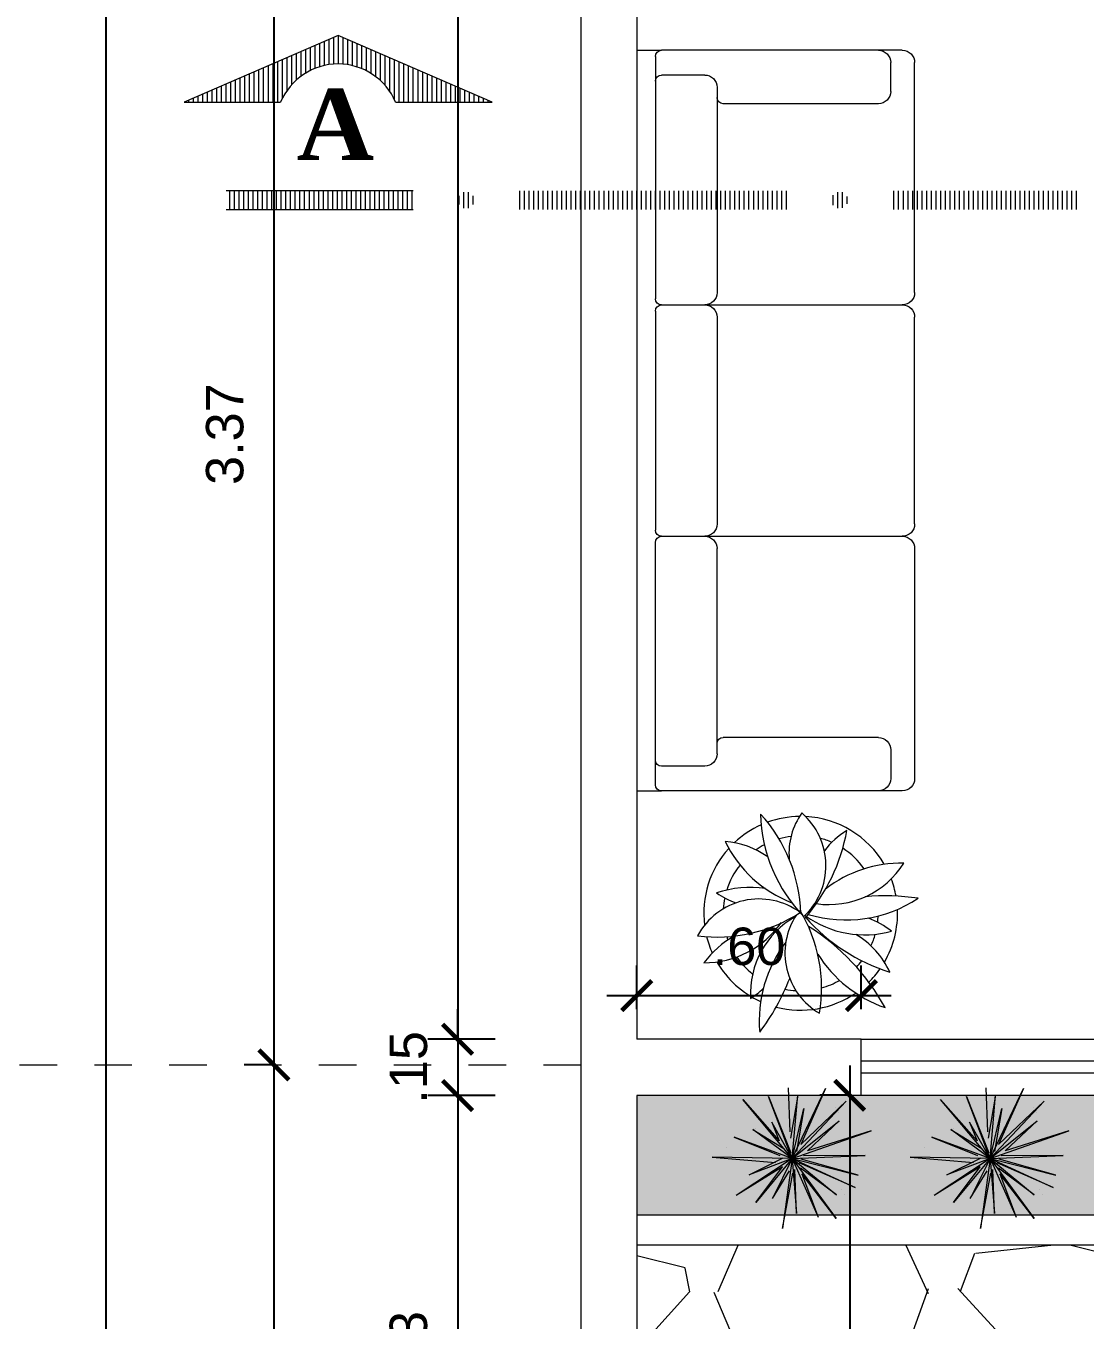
# Model space of a CAD drawing. Header units: millimetres. Extents: x -59 to 123, y 54 to 155.
# Drawn here: x -56.238 to -53.407, y 135.931 to 139.392 of the extents above; entities that cross this region are included whole.
import ezdxf
from ezdxf.enums import TextEntityAlignment as Align

# ---------------------------------------------------------------- set-up
doc = ezdxf.new("R2010")
doc.units = ezdxf.units.MM
for name, pattern in [('ACAD_ISO02W100', [15, 12, -3]), ('CONTINUA', [0]), ('DASHDOT', [25.399999999999995, 12.7, -6.349999999999998, 0, -6.349999999999998]), ('HIDDEN2', [0.1875, 0.125, -0.0625])]:
    doc.linetypes.add(name, pattern=pattern)
doc.layers.get('0').update_dxf_attribs({"lineweight": 9})
doc.layers.get('Defpoints').update_dxf_attribs({"lineweight": 0})
doc.layers.add('A-COT', color=8, linetype='Continuous')
doc.layers.add('A-PROY', color=8, linetype='HIDDEN2')
for name, color, linetype, lineweight in [('arboles', 94, 'Continuous', 9), ('DET-CORTE', 86, 'Continuous', 50), ('EJES', 6, 'ACAD_ISO02W100', 5), ('mobiliario', 7, 'Continuous', 0), ('muro', 5, 'Continuous', 70), ('murobajo', 7, 'Continuous', 30), ('MUROS', 7, 'Continuous', 80), ('vegetacion', 95, 'Continuous', 0), ('VENTANA BAJA', 150, 'Continuous', 20)]:
    doc.layers.add(name, color=color, linetype=linetype, lineweight=lineweight)
doc.styles.add('ARIALREG', font='timesbd.ttf')
doc.styles.add('style1', font='arial.ttf', dxfattribs={"height": 0.1})
doc.dimstyles.new('luis1', dxfattribs={"dimtxt": 0.1, "dimasz": 0.08, "dimexe": 0.08, "dimexo": 0.08, "dimgap": 0.08, "dimtad": 2, "dimzin": 4, "dimdsep": 46, "dimtxsty": 'style1', "dimblk": 'ARCHTICK', "dimcen": 2, "dimdle": 0.08, "dimclrd": 256, "dimclre": 256, "dimclrt": 256, "dimadec": 0, "dimazin": 1, "dimtfac": 1, "dimtix": 1, "dimtmove": 0, "dimatfit": 3, "dimfxl": 1, "dimtolj": 1, "dimarcsym": 0})

# ---------------------------------------------------------------- blocks, each defined once
blk = doc.blocks.new('DWW')
at = {"layer": 'arboles', "color": 251}
for p, q in [((303.8118532071691, 165.1333224330891), (303.8053402522787, 165.3022071113269)), ((303.8201625724012, 165.0302153028914), (303.9485476866397, 165.299712224148)), ((303.9485476866397, 165.299712224148), (303.8528015972019, 165.083515810019)), ((303.8201625724012, 165.0302153028914), (303.6292688275271, 165.257041675185)), ((303.6292688275271, 165.257041675185), (303.7698564508918, 165.0976643374557)), ((303.8201625724012, 165.0302153028914), (303.7285334862375, 165.2695434013123)), ((303.7285334862375, 165.2695434013123), (303.8149972018195, 165.0517001858734)), ((303.8411232717296, 165.2738853712393), (303.8128262168556, 165.1079950786191)), ((303.8201625724012, 165.0302153028914), (303.8411232717296, 165.2738853712393)), ((303.8201625724012, 165.0302153028914), (304.0284984473312, 165.2507536869475)), ((303.8528015972019, 165.083515810019), (304.0284984473312, 165.2507536869475)), ((303.8201625724012, 165.0302153028914), (303.8647791396751, 165.2227558490747)), ((303.8647791396751, 165.2227558490747), (303.8364820848014, 165.0568655564551)), ((303.9865748239132, 165.2265355052412), (303.9865748239132, 165.2265355052412)), ((303.997313198333, 165.2069968427496), (303.997313198333, 165.2069968427496)), ((303.8201625724012, 165.0302153028914), (303.7410352123643, 165.1702787426021)), ((303.7410352123643, 165.1702787426021), (303.7698564508918, 165.0976643374557)), ((303.8201625724012, 165.0302153028914), (304.0010247931127, 165.1759682968377)), ((303.8732571654383, 165.1506348592864), (303.8732571654383, 165.1506348592864)), ((304.0010247931127, 165.1759682968377), (303.8785462031683, 165.0593746689201)), ((303.8201625724012, 165.0302153028914), (303.595806402072, 165.1126362655474)), ((303.595806402072, 165.1126362655474), (303.7720274358554, 165.0413694447098)), ((303.8201625724012, 165.0302153028914), (303.6684208072181, 165.1414575040748)), ((303.6684208072181, 165.1414575040748), (303.7883469482556, 165.0680196982736)), ((303.6793703917632, 165.1474106931799), (303.6793703917632, 165.1474106931799)), ((303.6901087661824, 165.1278720306884), (303.6901087661824, 165.1278720306884)), ((303.8201625724012, 165.0302153028914), (304.1239453197684, 165.1373405008003)), ((304.1239453197684, 165.1373405008003), (303.8785462031683, 165.0593746689201)), ((303.5660527332882, 165.0715100472251), (303.5660527332882, 165.0715100472251)), ((303.8201625724012, 165.0302153028914), (303.5120378551071, 165.0356798904741)), ((303.5120378551071, 165.0356798904741), (303.755707923455, 165.014719191146)), ((303.8201625724012, 165.0302153028914), (303.6044903419257, 164.8874566945633)), ((303.6534488791267, 164.9674074552549), (303.7853525626372, 165.0332096885097)), ((303.8201625724012, 165.0302153028914), (303.6534488791267, 164.9674074552549)), ((303.8201625724012, 165.0302153028914), (303.6792757320356, 164.8599830403445)), ((303.8201625724012, 165.0302153028914), (303.7437303809818, 164.8754791520899)), ((303.8201625724012, 165.0302153028914), (303.7828823606727, 164.7598949809795)), ((303.8201625724012, 165.0302153028914), (304.1016370361317, 165.0410702277089)), ((303.8201625724012, 165.0302153028914), (304.0741633819127, 164.9662848375991)), ((303.8201625724012, 165.0302153028914), (303.9895714342932, 164.7982235600157)), ((303.8201625724012, 165.0302153028914), (304.0630092400942, 164.918149701053)), ((303.8201625724012, 165.0302153028914), (303.9903948349481, 164.8893284625259)), ((303.8201625724012, 165.0302153028914), (303.8370062684553, 164.8183608586891)), ((303.8201625724012, 165.0302153028914), (303.9199514147652, 164.8042123312521)), ((304.0630092400942, 164.918149701053), (303.8468128259652, 165.0138957904913)), ((304.0741633819127, 164.9662848375991), (303.8549725821653, 165.027220917273)), ((304.1016370361317, 165.0410702277089), (303.8631323383653, 165.0405460440547)), ((303.7823581770189, 164.9983996787457), (303.6044903419257, 164.8874566945633)), ((303.6792757320356, 164.8599830403445), (303.7823581770189, 164.9983996787457)), ((303.7437303809818, 164.8754791520899), (303.8090084305829, 164.9820801663454)), ((303.7828823606727, 164.7598949809795), (303.8223335573648, 164.9739204101454)), ((303.8370062684553, 164.8183608586891), (303.8304933135648, 164.9872455369272)), ((303.9903948349481, 164.8893284625259), (303.8519781965468, 164.9924109075091)), ((303.9895714342932, 164.7982235600157), (303.8571435671287, 164.9709260245269)), ((303.8571435671287, 164.9709260245269), (303.9199514147652, 164.8042123312521)), ((304.0117278851997, 164.9115739308411), (304.0117278851997, 164.9115739308411)), ((303.6044903419257, 164.8874566945633), (303.6044903419257, 164.8874566945633)), ((304.0224662596192, 164.8920352683496), (304.0224662596192, 164.8920352683496)), ((303.8984102267248, 164.8356732848864), (303.8984102267248, 164.8356732848864))]:
    blk.add_line(p, q, dxfattribs=at)
blk = doc.blocks.new('juy')
at = {"layer": 'mobiliario'}
for p, q in [((290.0066987026667, 88.10424169271477), (290.0066987026667, 88.03824169271476)), ((290.0066987026667, 88.10424169271477), (291.9866987026666, 88.10424169271471)), ((291.9866987026666, 88.10424169271471), (291.9866987026666, 88.03824169271476)), ((290.0066987026667, 87.3947416927147), (290.0066987026667, 88.03824169271476)), ((290.0231987026666, 88.05474169271474), (290.0891987026666, 88.05474169271474)), ((290.0726987026666, 87.92274169271477), (290.0726987026666, 88.03824169271476)), ((290.0891987026666, 88.05474169271474), (290.6708237026666, 88.05474169271474)), ((290.6873237026665, 88.03824164015622), (290.6873237026665, 87.92274164015625)), ((290.7038237026666, 88.05474169271474), (291.2895737026667, 88.05474169271474)), ((291.3060737026667, 88.03824169271476), (291.3060737026667, 87.92274169271477)), ((291.3060737026667, 88.03824169271476), (291.3060737026667, 87.92274169271477)), ((291.9041987026666, 88.05474169271474), (291.3225737026666, 88.05474169271474)), ((291.9701987026666, 88.05474169271474), (291.9041987026666, 88.05474169271474)), ((291.9206987026667, 87.92274169271477), (291.9206987026667, 88.03824169271476)), ((291.9866987026666, 87.3947416927147), (291.9866987026666, 88.03824169271476)), ((290.6873237026665, 87.92274164015625), (290.6873237026665, 87.3947416927148)), ((290.6873237026665, 87.92274164015625), (290.6873237026665, 87.3947416927148)), ((291.3060737026667, 87.92274164015623), (291.3060737026667, 87.3947416927147)), ((291.3060737026667, 87.92274164015623), (291.3060737026667, 87.3947416927147)), ((290.1056987026667, 87.88974169271474), (290.6543237026665, 87.88974169271474)), ((290.1494164305001, 87.45864641462302), (290.1494164305001, 87.87324169271477)), ((290.7203237026666, 87.88974169271481), (291.2730737026665, 87.88974169271481)), ((291.8876987026666, 87.88974169271474), (291.3390737026666, 87.88974169271474)), ((291.8439809748331, 87.45864641462302), (291.8439809748331, 87.87324169271477)), ((290.1164164305001, 87.42564641462305), (290.0396987026665, 87.42564641462305)), ((291.876980974833, 87.42564641462302), (291.9536987026667, 87.42564641462302)), ((290.6543237026665, 87.36174169271477), (290.0396987026665, 87.36174169271477)), ((291.2730737026665, 87.36174169271473), (290.7203237026666, 87.36174169271473)), ((291.3390737026666, 87.36174169271477), (291.7886987026666, 87.36174169271477)), ((291.7886987026666, 87.36174169271477), (291.9536987026667, 87.36174169271477))]:
    blk.add_line(p, q, dxfattribs=at)
for centre, radius, start, end in [((290.0231987026666, 88.03824169271476), 0.0165, 90, 180), ((290.0891987026665, 88.03824169271476), 0.0165, 90, 180), ((290.6708237026666, 88.0382416927148), 0.0165, 0, 90), ((290.7038237026666, 88.0382416927148), 0.0165, 90, 180), ((291.2895737026667, 88.03824169271476), 0.0165, 0, 90), ((291.3225737026666, 88.03824169271476), 0.0165, 90, 180), ((291.9041987026666, 88.03824169271476), 0.0165, 0, 90), ((291.9701987026666, 88.03824169271476), 0.0165, 0, 90), ((290.1056987026667, 87.92274169271477), 0.033, 180, 270), ((290.6543237026665, 87.92274169271481), 0.033, 270, 0), ((290.7203237026666, 87.92274169271481), 0.033, 180, 270), ((291.2730737026665, 87.92274169271477), 0.033, 270, 0), ((291.3390737026666, 87.92274169271477), 0.033, 180, 270), ((291.8876987026666, 87.92274169271477), 0.033, 270, 0), ((290.1329164305001, 87.87324169271477), 0.0165, 0, 90), ((291.8604809748331, 87.87324169271477), 0.0165, 90, 180), ((290.0396987026665, 87.45864641462302), 0.033, 180, 270), ((290.1164164305001, 87.45864641462302), 0.033, 270, 0), ((291.876980974833, 87.45864641462302), 0.033, 180, 270), ((291.9536987026667, 87.45864641462302), 0.033, 270, 0), ((290.0396987026665, 87.3947416927147), 0.033, 180, 270), ((290.6543237026665, 87.3947416927148), 0.033, 270, 0), ((290.7203237026666, 87.3947416927148), 0.033, 180, 270), ((291.2730737026665, 87.3947416927147), 0.033, 270, 0), ((291.3390737026666, 87.3947416927147), 0.033, 180, 270), ((291.9536987026667, 87.3947416927147), 0.033, 270, 0)]:
    blk.add_arc(centre, radius, start, end, dxfattribs=at)
blk = doc.blocks.new('A$C35FC679C')
at = {"layer": 'mobiliario'}
for centre, major_axis, ratio, start_param, end_param in [((0.2754023428869345, 0.3182401768075493), (-0.1831221168679609, 0.1831221168679609), 0.9999999999809421, -0.3658617738280023, -0.0318300045812139), ((0.5757093102624256, 0.5939646427576833), (0.2882778657461099, 0.2882778657461099), 0.9999999999995061, 2.381853056550639, 3.132124298379013), ((-0.1321499295800663, 0.3077806742993658), (-0.2882778657464037, 0.2882778657464038), 0.9999999999993056, 3.952649383346106, 4.669739234209014), ((0.2754023428869345, 0.3182401768075493), (0.1831221168727758, 0.1831221168727758), 0.9999999999861675, 0.7972230722214164, 1.134268759075209), ((0.430295734276058, 0.4785768946798187), (-0.1316732503338892, 0.1316732503338893), 0.999999999999376, 0.1675005168370969, 0.8675498106796447), ((0.1567037226208754, 0.4456068264716039), (-0.1316732503340457, 0.1316732503340457), 0.9999999999995144, 3.09432483135487, 4.784748136015087), ((0.2754023428869345, 0.3182401768075493), (0.1831221168681063, 0.1831221168681063), 0.9999999999991788, 6.028239878865148, 7.016873241961644), ((0.2754023428869345, 0.3182401768075493), (0.146497693524366, 0.1464976935243659), 0.999999999885313, 0.9099725115749048, 1.067964599333522), ((-0.0912213603033365, 0.6298864966055504), (0.3525525029158488, 0.3525525029158488), 0.9999999999950112, 4.785520876802874, 5.315945983893875), ((0.5181547391088657, 0.3466731302199975), (0.1603617460412306, 0.1603617460412305), 0.9999999999987874, 1.337851698671572, 1.698718125093756), ((0.2754023428869345, 0.3182401768075493), (-0.1831221168682208, 0.1831221168682209), 0.9999999999994607, 0.0510858102033749, 0.9094676651899573), ((0.3703642989461855, 0.6547725859135342), (0.2335065203331593, 0.2335065203331593), 0.999999999996568, 2.807945052205644, 3.55916218287793), ((0.0529135648575334, 0.2761615287285082), (-0.1664065443493864, 0.1664065443493864), 0.9999999999877636, -1.394738505417862, -0.8719777629212901), ((0.2754023428869345, 0.3182401768075493), (0.146497693505949, 0.146497693505949), 0.9999999999234488, 1.271238712762755, 1.398804078551244), ((0.2754023428869345, 0.3182401768075493), (-0.1464976935143986, 0.1464976935143986), 0.9999999998911756, -1.199158357643553, -1.042094300656392), ((0.2754023428869345, 0.3182401768075493), (-0.1464976934958015, 0.1464976934958015), 0.9999999999904813, 4.538163969419332, 4.923400505427471), ((0.3511019368956454, 0.5768873091841586), (-0.1664065443470296, 0.1664065443470296), 0.999999999999579, 2.211880122819758, 3.369460563451939), ((0.5444583087418664, 0.1222065261189442), (0.2335065203346872, 0.2335065203346872), 0.9999999999937011, 0.7661980711741097, 1.445373278700313), ((0.2754023428869345, 0.3182401768075493), (0.146497693499378, 0.146497693499378), 0.9999999999703001, 1.683253515542928, 2.052020000916945), ((0.1396341374419876, 0.1135878970930122), (-0.1936006527944977, 0.1936006527944977), 0.9999999999995006, -0.9370310796869276, -0.4550087423063509), ((0.2754023428869345, 0.3182401768075493), (0.1831221168650469, 0.1831221168650468), 0.9999999999729983, 5.676028279324732, 5.861613068968077), ((0.1641491912413926, 0.1702673925791629), (-0.1316732503340685, 0.1316732503340685), 0.9999999999978936, -1.418119104730284, 0.2936432552320629), ((0.1910944430136965, 0.579563863593549), (0.1768110317575912, 0.1768110317575912), 0.9999999999862068, 3.331375625815653, 3.563388770576357), ((0.2754023428869345, 0.3182401768075493), (-0.1464976934858218, 0.1464976934858218), 0.9999999999457267, 0.5849220049321806, 0.7282397281721465), ((0.3970003040312235, 0.647158295172531), (0.2452251809992353, 0.2452251809992353), 0.9999999999987408, 3.630658019248228, 4.513958872640858), ((0.5016547804520429, -0.2317798715713337), (-0.4218758676931934, 0.4218758676931934), 0.9999999999997184, -0.932447910005508, -0.6953352467699621), ((0.0524436897594001, 0.6624921121186989), (0.2882778657475413, 0.2882778657475412), 0.9999999999977957, 3.797997115379621, 4.502304996425856), ((0.4195609037969348, 0.2117597892664804), (0.1316732503339967, 0.1316732503339967), 0.9999999999994027, 1.775542523921027, 3.400297870201614), ((-0.076265402917727, 0.1173163257739276), (-0.2882778657471605, 0.2882778657471605), 0.9999999999977373, 3.763059078323806, 4.467366957744449), ((0.2754023428869345, 0.3182401768075493), (0.1831221168701788, 0.1831221168701788), 0.9999999999913227, 4.969783466673016, 5.537943181384187), ((0.0181295031542845, 0.4360340169204308), (0.1768110317584372, 0.1768110317584372), 0.9999999999969168, 3.921465006281546, 4.892715717727106), ((0.3766531323221329, 0.1042115856547667), (-0.166406544346898, 0.166406544346898), 0.9999999999962677, -0.270570807201556, 0.8431689974782056), ((0.4470926589910392, 0.5344394400075461), (0.1936006527936687, 0.1936006527936687), 0.9999999999995112, 3.309542072510737, 4.190300585117642), ((0.6630356058998929, 0.6365429726314602), (0.3525525029139209, 0.3525525029139209), 0.9999999999972968, 3.077981597235098, 3.622897576952497), ((-0.0214273020879432, -0.2218058934991944), (0.421875867689295, 0.421875867689295), 0.9999999999961101, 6.001394566421287, 6.507374367396125), ((0.36451401752214, 0.0729608030259357), (0.1768110317576049, 0.1768110317576049), 0.9999999999669555, 0.1227033193163838, 0.4088648349446049), ((0.2754023428869345, 0.3182401768075493), (0.1464976935207968, 0.1464976935207967), 0.9999999999500928, 5.381138756748438, 5.463080685064365), ((0.234657073480264, 0.0202244742021236), (-0.1936006527937057, 0.1936006527937057), 0.9999999999989015, -0.2617653025008657, 0.1350806377717371), ((0.2754023428869345, 0.3182401768075493), (0.1831221168667537, 0.1831221168667537), 0.9999999999721908, 2.599723056464377, 2.778979982723435), ((0.2754023428869345, 0.3182401768075493), (-0.1464976935562651, 0.1464976935562652), 0.9999999996787844, 1.092541208477419, 1.13750351756569), ((0.3076239312330813, 0.0662521851612752), (0.1603617460410251, 0.1603617460410251), 0.9999999999974925, 5.927988598409906, 6.537035028021562), ((0.2754023428869345, 0.3182401768075493), (-0.1464976934941529, 0.146497693494153), 0.9999999999832259, 3.492901751829338, 3.652355634650304), ((0.5112749373578822, 0.0304295290815304), (-0.2452251809992806, 0.2452251809992806), 0.9999999999993652, 0.1332666221534304, 0.8732548877356546), ((0.614541215661518, 0.393847341612755), (0.2452251809993584, 0.2452251809993584), 0.9999999999927347, 2.917220943143506, 3.593819714421548), ((0.2754023428869345, 0.3182401768075493), (-0.1831221168691902, 0.1831221168691903), 0.9999999999938177, 1.311404429148746, 1.930218120822009), ((0.2754023428869345, 0.3182401768075493), (-0.1464976934945928, 0.1464976934945928), 0.9999999999988733, 1.385002068139577, 1.687797276640375), ((0.2754023428869345, 0.3182401768075493), (0.1464976935413456, 0.1464976935413456), 0.9999999996817664, 4.730852030385499, 4.837243893124891), ((-0.3105324304247574, 0.3592418045112851), (0.4218758676935231, 0.4218758676935231), 0.9999999999906914, 4.851626067466689, 5.129163241139551), ((0.2754023428869345, 0.3182401768075493), (-0.1464976934948709, 0.1464976934948709), 0.999999999996638, 2.629977380936499, 2.88163381954622), ((0.2754023428869345, 0.3182401768075493), (0.1831221168810269, 0.1831221168810269), 0.999999999929684, 4.706544174419862, 4.887541873406471), ((-0.0436853785404878, 0.3638976224173263), (0.2335065203415989, 0.2335065203415988), 0.9999999999627671, 4.523091813741734, 4.652415140290377), ((0.2754023428869345, 0.3182401768075493), (0.1831221168684651, 0.1831221168684651), 0.999999999997684, 3.671632081908767, 4.530979530771021), ((0.2754023428869345, 0.3182401768075493), (0.1464976934858195, 0.1464976934858195), 0.999999999963562, 3.725408727724253, 3.865505396238047)]:
    blk.add_ellipse(centre, major_axis=major_axis, ratio=ratio, start_param=start_param, end_param=end_param, dxfattribs=at)
blk = doc.blocks.new('_ArchTick')
at = {"color": 0, "linetype": 'ByBlock', "const_width": 0.15}
blk.add_lwpolyline([(-0.5, -0.5), (0.5, 0.5)], dxfattribs=at)
blk = doc.blocks.new('*D170')
at = {"layer": 'A-COT', "linetype": 'Continuous', "lineweight": -2, "transparency": 16777216}
for p, q in [((-56.02485895257826, 150.612280836116), (-56.02485895257826, 131.4522808361159)), ((-55.92485895257826, 150.532280836116), (-56.10485895257826, 150.532280836116)), ((-55.92485895257825, 131.5322808361159), (-56.10485895257825, 131.5322808361159))]:
    blk.add_line(p, q, dxfattribs=at)
at = {"layer": 'Defpoints', "color": 0, "linetype": 'CONTINUA', "transparency": 16777216}
for p in [(-54.75557188212939, 150.532280836116), (-56.02485895257826, 131.5322808361159), (-54.75557188212939, 131.5322808361159)]:
    blk.add_point(p, dxfattribs=at)
at = {"layer": 'A-COT', "linetype": 'CONTINUA', "lineweight": -2, "transparency": 16777216, "xscale": 0.08, "yscale": 0.08, "zscale": 0.08}
for p, rotation in [((-56.02485895257826, 150.532280836116), 90), ((-56.02485895257826, 131.5322808361159), 270)]:
    blk.add_blockref('_ArchTick', p, dxfattribs=dict(at, rotation=rotation))
at = {"layer": 'A-COT', "linetype": 'CONTINUA', "lineweight": 5, "transparency": 16777216, "insert": (-56.15591625135038, 141.0322808361159), "char_height": 0.1, "attachment_point": 5, "rotation": 90, "style": 'style1'}
blk.add_mtext('\\A1;19.00', dxfattribs=at)
blk = doc.blocks.new('*D188')
at = {"layer": 'A-COT', "linetype": 'Continuous', "lineweight": -2, "transparency": 16777216}
for p, q in [((-55.08436252580383, 143.562280836221), (-55.08436252580383, 136.602280836116)), ((-54.98436252580383, 143.482280836221), (-55.16436252580383, 143.482280836221)), ((-54.98436252580383, 136.682280836116), (-55.16436252580383, 136.682280836116))]:
    blk.add_line(p, q, dxfattribs=at)
at = {"layer": 'Defpoints', "color": 0, "linetype": 'CONTINUA', "transparency": 16777216}
for p in [(-54.68103301007322, 143.482280836221), (-55.08436252580383, 136.682280836116), (-54.6810330101062, 136.682280836116)]:
    blk.add_point(p, dxfattribs=at)
at = {"layer": 'A-COT', "linetype": 'CONTINUA', "lineweight": -2, "transparency": 16777216, "xscale": 0.08, "yscale": 0.08, "zscale": 0.08}
for p, rotation in [((-55.08436252580383, 143.482280836221), 90), ((-55.08436252580383, 136.682280836116), 270)]:
    blk.add_blockref('_ArchTick', p, dxfattribs=dict(at, rotation=rotation))
at = {"layer": 'A-COT', "linetype": 'CONTINUA', "lineweight": 5, "transparency": 16777216, "insert": (-55.21541982457595, 140.0822808361685), "char_height": 0.1, "attachment_point": 5, "rotation": 90, "style": 'style1'}
blk.add_mtext('\\A1;6.80', dxfattribs=at)
blk = doc.blocks.new('*D189')
at = {"layer": 'A-COT', "linetype": 'Continuous', "lineweight": -2, "transparency": 16777216}
for p, q in [((-55.08436252580383, 136.682280836116), (-55.08436252580383, 136.762280836116)), ((-54.98436252580383, 136.682280836116), (-55.16436252580383, 136.682280836116)), ((-55.08436252580383, 136.682280836116), (-55.08436252580383, 136.531546341956)), ((-54.98436252580383, 136.531546341956), (-55.16436252580383, 136.531546341956)), ((-55.08436252580383, 136.531546341956), (-55.08436252580383, 136.4515463419559))]:
    blk.add_line(p, q, dxfattribs=at)
at = {"layer": 'Defpoints', "color": 0, "linetype": 'CONTINUA', "transparency": 16777216}
for p in [(-54.6810330101062, 136.682280836116), (-55.08436252580383, 136.531546341956), (-54.68103301010417, 136.531546341956)]:
    blk.add_point(p, dxfattribs=at)
at = {"layer": 'A-COT', "linetype": 'CONTINUA', "lineweight": -2, "transparency": 16777216, "xscale": 0.08, "yscale": 0.08, "zscale": 0.08}
for p, rotation in [((-55.08436252580383, 136.682280836116), 270), ((-55.08436252580383, 136.531546341956), 90)]:
    blk.add_blockref('_ArchTick', p, dxfattribs=dict(at, rotation=rotation))
at = {"layer": 'A-COT', "linetype": 'CONTINUA', "lineweight": 5, "transparency": 16777216, "insert": (-55.21541982457595, 136.6069135890359), "char_height": 0.1, "attachment_point": 5, "rotation": 90, "style": 'style1'}
blk.add_mtext('\\A1;.15', dxfattribs=at)
blk = doc.blocks.new('*D190')
at = {"layer": 'A-COT', "linetype": 'Continuous', "lineweight": -2, "transparency": 16777216}
for p, q in [((-55.08436252580383, 136.611546341956), (-55.08436252580383, 135.0272808247375)), ((-54.98436252580383, 136.531546341956), (-55.16436252580383, 136.531546341956)), ((-54.98436252580383, 135.1072808247375), (-55.16436252580383, 135.1072808247375))]:
    blk.add_line(p, q, dxfattribs=at)
at = {"layer": 'Defpoints', "color": 0, "linetype": 'CONTINUA', "transparency": 16777216}
for p in [(-54.68103301010417, 136.531546341956), (-55.08436252580383, 135.1072808247375), (-54.83103301010384, 135.1072808247375)]:
    blk.add_point(p, dxfattribs=at)
at = {"layer": 'A-COT', "linetype": 'CONTINUA', "lineweight": -2, "transparency": 16777216, "xscale": 0.08, "yscale": 0.08, "zscale": 0.08}
for p, rotation in [((-55.08436252580383, 136.531546341956), 90), ((-55.08436252580383, 135.1072808247375), 270)]:
    blk.add_blockref('_ArchTick', p, dxfattribs=dict(at, rotation=rotation))
at = {"layer": 'A-COT', "linetype": 'CONTINUA', "lineweight": 5, "transparency": 16777216, "insert": (-55.21545393098796, 135.8194135833467), "char_height": 0.1, "attachment_point": 5, "rotation": 90, "style": 'style1'}
blk.add_mtext('\\A1;1.43', dxfattribs=at)
blk = doc.blocks.new('*D266')
at = {"layer": 'A-COT', "linetype": 'Continuous', "lineweight": -2, "transparency": 16777216}
for p, q in [((-54.60557188213173, 136.7622808361159), (-54.60557188213173, 136.8788623436379)), ((-54.00557187419993, 136.762280836116), (-54.00557187419993, 136.8788623436379)), ((-54.68557188213173, 136.7988623436379), (-53.92557187419993, 136.7988623436379))]:
    blk.add_line(p, q, dxfattribs=at)
at = {"layer": 'Defpoints', "color": 0, "linetype": 'CONTINUA', "transparency": 16777216}
for p in [(-54.00557187419993, 136.7988623436379), (-54.60557188213173, 136.6822808361159), (-54.00557187419993, 136.682280836116)]:
    blk.add_point(p, dxfattribs=at)
at = {"layer": 'A-COT', "linetype": 'CONTINUA', "lineweight": -2, "transparency": 16777216, "xscale": 0.08, "yscale": 0.08, "zscale": 0.08, "rotation": 180}
blk.add_blockref('_ArchTick', (-54.60557188213173, 136.7988623436379), dxfattribs=at)
at = {"layer": 'A-COT', "linetype": 'CONTINUA', "lineweight": -2, "transparency": 16777216, "xscale": 0.08, "yscale": 0.08, "zscale": 0.08}
blk.add_blockref('_ArchTick', (-54.00557187419993, 136.7988623436379), dxfattribs=at)
at = {"layer": 'A-COT', "linetype": 'CONTINUA', "lineweight": 5, "transparency": 16777216, "insert": (-54.30557187816583, 136.9299196424101), "char_height": 0.1, "attachment_point": 5, "style": 'style1'}
blk.add_mtext('\\A1;.60', dxfattribs=at)
blk = doc.blocks.new('*D272')
at = {"layer": 'A-COT', "linetype": 'Continuous', "lineweight": -2, "transparency": 16777216}
for p, q in [((-54.03647805305297, 136.612280836116), (-54.03647805305297, 131.4522808361159)), ((-54.03647805305297, 136.5322808361159), (-54.11647805305297, 136.5322808361159)), ((-54.03647805305297, 131.5322808361159), (-54.11647805305297, 131.5322808361159))]:
    blk.add_line(p, q, dxfattribs=at)
at = {"layer": 'Defpoints', "color": 0, "linetype": 'CONTINUA', "transparency": 16777216}
for p in [(-54.00557187419996, 136.5322808361159), (-54.03647805305297, 131.5322808361159), (-54.0055718741996, 131.5322808361159)]:
    blk.add_point(p, dxfattribs=at)
at = {"layer": 'A-COT', "linetype": 'CONTINUA', "lineweight": -2, "transparency": 16777216, "xscale": 0.08, "yscale": 0.08, "zscale": 0.08}
for p, rotation in [((-54.03647805305297, 136.5322808361159), 90), ((-54.03647805305297, 131.5322808361159), 270)]:
    blk.add_blockref('_ArchTick', p, dxfattribs=dict(at, rotation=rotation))
at = {"layer": 'A-COT', "linetype": 'CONTINUA', "lineweight": 5, "transparency": 16777216, "insert": (-54.16753535182509, 134.0322808361159), "char_height": 0.1, "attachment_point": 5, "rotation": 90, "style": 'style1'}
blk.add_mtext('\\A1;5.00', dxfattribs=at)
blk = doc.blocks.new('*D1201')
at = {"layer": 'A-COT', "linetype": 'Continuous', "lineweight": -2, "transparency": 16777216}
for p, q in [((-55.57528055644789, 140.0667146048873), (-55.57528055644789, 136.5334192348562)), ((-55.57528055644789, 139.9867146048873), (-55.65528055644788, 139.9867146048873)), ((-55.57528055644789, 136.6134192348562), (-55.65528055644788, 136.6134192348562))]:
    blk.add_line(p, q, dxfattribs=at)
at = {"layer": 'Defpoints', "color": 0, "linetype": 'CONTINUA', "transparency": 16777216}
for p in [(-55.50460593530459, 139.9867146048873), (-55.57528055644789, 136.6134192348562), (-55.50460593530459, 136.6134192348562)]:
    blk.add_point(p, dxfattribs=at)
at = {"layer": 'A-COT', "linetype": 'CONTINUA', "lineweight": -2, "transparency": 16777216, "xscale": 0.08, "yscale": 0.08, "zscale": 0.08}
for p, rotation in [((-55.57528055644789, 139.9867146048873), 90), ((-55.57528055644789, 136.6134192348562), 270)]:
    blk.add_blockref('_ArchTick', p, dxfattribs=dict(at, rotation=rotation))
at = {"layer": 'A-COT', "linetype": 'CONTINUA', "lineweight": 5, "transparency": 16777216, "insert": (-55.70637196163201, 138.3000669198717), "char_height": 0.1, "attachment_point": 5, "rotation": 90, "style": 'style1'}
blk.add_mtext('\\A1;3.37', dxfattribs=at)
blk = doc.blocks.new('*D1202')
at = {"layer": 'A-COT', "linetype": 'Continuous', "lineweight": -2, "transparency": 16777216}
for p, q in [((-55.57528055644789, 136.6934192348562), (-55.57528055644789, 131.4547391494306)), ((-55.57528055644789, 136.6134192348562), (-55.65528055644788, 136.6134192348562)), ((-55.57528055644789, 131.5347391494306), (-55.49528055644789, 131.5347391494306))]:
    blk.add_line(p, q, dxfattribs=at)
at = {"layer": 'Defpoints', "color": 0, "linetype": 'CONTINUA', "transparency": 16777216}
for p in [(-55.50460593530459, 136.6134192348562), (-55.57528055687362, 131.5347391494306), (-55.57528055644789, 131.5347391494306)]:
    blk.add_point(p, dxfattribs=at)
at = {"layer": 'A-COT', "linetype": 'CONTINUA', "lineweight": -2, "transparency": 16777216, "xscale": 0.08, "yscale": 0.08, "zscale": 0.08}
for p, rotation in [((-55.57528055644789, 136.6134192348562), 90), ((-55.57528055644789, 131.5347391494306), 270)]:
    blk.add_blockref('_ArchTick', p, dxfattribs=dict(at, rotation=rotation))
at = {"layer": 'A-COT', "linetype": 'CONTINUA', "lineweight": 5, "transparency": 16777216, "insert": (-55.70633785522001, 134.0740791921434), "char_height": 0.1, "attachment_point": 5, "rotation": 90, "style": 'style1'}
blk.add_mtext('\\A1;5.08', dxfattribs=at)

msp = doc.modelspace()

# ---------------------------------------------------------------- hatches: boundary and pattern name
at = {"linetype": 'CONTINUA', "lineweight": 5}
h = msp.add_hatch(dxfattribs=at)
h.set_pattern_fill('GRAVEL', color=256, scale=0.05, double=1)
h.set_pattern_definition([(228.0127875, (-123.0525630316726, 146.1594625617649), (-10.1600000007979, -11.42999999929089), [0.17086072, -16.9152418197825]), (184.969741, (-123.1668630316726, 146.0324625617648), (15.23999999397025, 1.270000072348962), [0.2932023599999995, -29.02702444676197]), (132.5104471, (-123.4589630316727, 146.0070625617649), (12.70000000536375, -13.96999999512298), [0.20674076, -20.46736139705]), (267.273689, (-123.9542630316726, 145.6895625617648), (1.270000002659863, 25.39999999986657), [0.2670022599999995, -26.43321871286897]), (292.83365418, (-123.9669630316726, 145.4228625617648), (-6.350000000531704, 15.23999999977773), [0.2618168499999995, -25.91990387267197]), (357.2736889999999, (-123.8653630316726, 145.1815625617648), (-25.39999999986657, 1.270000002659864), [0.2670022599999995, -26.43321871286897]), (37.69424047, (-123.5986630316727, 145.1688625617649), (-16.50999999926795, -12.70000000095021), [0.35309683, -34.9565576571235]), (72.25532837, (-123.3192630316726, 145.3847625617648), (8.890000002389646, 27.93999999923943), [0.33335976, -33.0026283009525]), (121.42956562, (-123.2176630316727, 145.7022625617649), (-10.16000000144156, 16.50999999911301), [0.2679065, -26.52277284935601]), (175.2363583, (-123.3573630316726, 145.9308625617649), (13.96999999979976, -1.270000002194628), [0.3058566399999995, -14.98696847499999]), (222.3974378, (-123.6621630316726, 145.9562625617648), (-15.23999999951233, -13.970000000532), [0.3955389600000001, -39.15838625608851]), (138.81407483, (-122.6969630316727, 145.6768625617648), (-8.889999999466754, 7.620000000619591), [0.13500227, -13.365282912172]), (171.4692344, (-122.7985630316726, 145.7657625617648), (16.51000000044483, -2.539999997118672), [0.25684099, -25.42731949852]), (225, (-123.0525630316726, 145.8038625617648), (-1.776356839400251e-16, -1.27000000000012), [0.17960467, -1.616446554214]), (203.19859051, (-123.1414630316727, 145.9562625617648), (6.350000000173045, 2.539999999554667), [0.09672065999999988, -9.575311184446983]), (291.80140949, (-123.2303630316727, 145.9181625617648), (-1.270000000265748, 3.809999999911436), [0.13678281, -6.702376495]), (30.96375653, (-123.1795630316726, 145.7911625617648), (3.810000000093192, 2.539999999860563), [0.2221598299999998, -7.183149076454993]), (161.56505118, (-122.9890630316727, 145.9054625617648), (2.540000000066291, -1.269999999866877), [0.16064357, -3.855449058414]), (16.389540334, (-123.9669630316726, 145.9181625617648), (12.70000000000007, 3.810000000000122), [0.225044, -22.2794133362695]), (70.34617594, (-123.7510630316727, 145.9816625617648), (-5.080000000464658, -13.9699999998352), [0.18879947, -18.6911078391]), (293.19859051, (-122.9890630316727, 146.1594625617649), (-2.539999999556631, 6.350000000177643), [0.1934400499999998, -9.478591794446983]), (343.6104596700001, (-122.9128630316727, 145.9816625617648), (-12.70000000026614, 3.80999999911143), [0.2250439999999998, -22.27941333626997]), (339.44395478, (-123.9669630316726, 145.1307625617648), (-6.349999999999931, 2.540000000000105), [0.2170175999999997, -10.63386715655299]), (294.7751406, (-123.7637630316727, 145.0545625617648), (-6.350000007558465, 13.96999999656363), [0.18183606, -18.00179669036]), (66.80140949, (-122.9763630316726, 144.8894625617648), (2.539999999601149, 6.350000000159651), [0.19344005, -9.478591794446999]), (17.35402464, (-122.9001630316726, 145.0672625617648), (-16.50999999967151, -5.080000001066232), [0.2128913700000001, -21.0761879901]), (69.44395478, (-123.5986630316727, 144.8894625617648), (-2.54000000004423, -6.349999999982316), [0.1085088, -10.742375956553]), (101.309932474, (-123.0525630316726, 144.8894625617648), (-1.2700000000002, 5.080000000000185), [0.0647573, -6.410997482263001]), (165.963756532, (-123.0652630316727, 144.9529625617648), (3.809999999999757, -1.269999999999933), [0.26181685, -4.9745272945345]), (186.00900596, (-123.3192630316726, 145.0164625617649), (12.69999999993269, 1.270000000664677), [0.2426334999999998, -24.02068243166847]), (303.69006753, (-123.1795630316726, 145.6768625617648), (-1.270000000176484, 2.539999999911851), [0.18316194, -4.39588817984]), (353.15722659, (-123.0779630316727, 145.5244625617648), (21.59000000013284, -2.539999998869697), [0.31977838, -31.6580045325155]), (60.9453959, (-122.7604630316727, 145.4863625617648), (-5.080000000139844, -8.889999999920127), [0.13075412, -12.944696159055]), (90, (-122.6969630316727, 145.6006625617648), (-1.27, 1.27), [0.0762, -1.1938]), (120.25643716, (-123.3446630316727, 145.0545625617648), (5.079999999378582, -8.890000000354899), [0.17643348, -17.4669703866]), (48.01278749999999, (-123.4335630316726, 145.2069625617648), (10.16000000083767, 11.4299999992551), [0.34172144, -16.7443810997825]), (0, (-123.2049630316726, 145.4609625617648), (1.27, 1.27), [0.3302, -0.9398]), (325.3048465, (-122.8747630316726, 145.4609625617648), (12.70000000481077, -8.889999993127288), [0.20080478, -19.87965836207]), (254.0546040999999, (-122.7096630316726, 145.3466625617648), (-1.269999999911279, -5.080000000022373), [0.18491454, -9.060825019386]), (207.64597536, (-122.7604630316727, 145.1688625617649), (-24.13000000088667, -12.69999999831538), [0.3010725499999995, -29.80623221146897]), (175.42607874, (-123.0271630316726, 145.0291625617648), (-16.50999999999942, 1.269999999999739), [0.31851473, -31.53292322812])])
h.paths.add_polyline_path([(-50.60557187420179, 135.7322808361154), (-50.5205571567559, 135.7322808361154), (-50.5205571567559, 135.8384435490627), (-50.0205571567559, 135.8384435490627), (-50.0205571567559, 135.7322808361154), (-49.51057187795674, 135.7322808361154), (-49.51057187795674, 136.1315463419563), (-54.60557188212967, 136.1315463419559), (-54.60557188212958, 135.1072808247374), (-54.3527804852113, 135.1072808247374), (-54.3527804852113, 135.2384435490628), (-53.8527804852113, 135.2384435490628), (-53.8527804852113, 135.1072808247374), (-53.05278048521109, 135.1072808247374), (-53.05278048521109, 135.2384435490628), (-52.55278048521109, 135.2384435490628), (-52.55278048521109, 135.1072808247374), (-51.82055715675611, 135.1072808247374), (-51.82055715675611, 135.2384435490628), (-51.32055715675611, 135.2384435490628), (-51.32055715675611, 135.1072808247374), (-50.6055718742018, 135.1072808247373)])
h.paths.add_polyline_path([(-52.55278048521109, 135.3384435490627), (-53.05278048521109, 135.3384435490627), (-53.05278048521109, 135.8384435490627), (-52.55278048521109, 135.8384435490627)], flags=16)
h.paths.add_polyline_path([(-51.82055715675611, 135.3384435490627), (-51.82055715675611, 135.8384435490627), (-51.32055715675611, 135.8384435490627), (-51.32055715675611, 135.3384435490627)], flags=16)
h.paths.add_polyline_path([(-53.8527804852113, 135.3384435490627), (-54.3527804852113, 135.3384435490627), (-54.3527804852113, 135.8384435490627), (-53.8527804852113, 135.8384435490627)], flags=16)
h.paths.add_polyline_path([(-49.51057187795674, 135.3294554641729), (-49.51057187795674, 135.7322808361154), (-50.0205571567559, 135.7322808361154), (-50.60557187420179, 135.7322808361154), (-50.6055718742018, 135.1072808247373), (-51.32055715675611, 135.1072808247374), (-54.60557188212962, 135.1072808247374), (-51.48293841246632, 133.8982123822012)])
h.paths.add_polyline_path([(-51.82055715675611, 134.6384435490629), (-51.32055715675611, 134.6384435490629), (-51.32055715675611, 134.1384435490629), (-51.82055715675611, 134.1384435490629)], flags=16)
h.paths.add_polyline_path([(-51.82055715675611, 134.0289367125766), (-52.55278048521109, 134.3124500124642), (-52.55278048521109, 134.1384435490629), (-53.05278048521109, 134.1384435490629), (-53.05278048521109, 134.5060475727098), (-53.8527804852113, 134.8158036691029), (-53.8527804852113, 134.7384435490628), (-54.3527804852113, 134.7384435490628), (-54.3527804852113, 135.0094012293485), (-54.60557188212958, 135.1072808247374), (-54.6055718821296, 131.9322808361158), (-54.60557188212934, 131.6322808361158), (-54.3527804852113, 131.8157183117019), (-54.3527804852113, 132.2384435490628), (-53.8527804852113, 132.2384435490628), (-53.8527804852113, 132.1785421218127), (-53.05278048521109, 132.7590602179901), (-53.05278048521109, 132.8384435490627), (-52.94338395601379, 132.8384435490627), (-52.8055760211241, 132.938443549063), (-53.05278048521109, 132.938443549063), (-53.05278048521109, 133.438443549063), (-52.55278048521109, 133.438443549063), (-52.55278048521109, 133.121884028101), (-51.82055715675611, 133.6532201438651)])
h.paths.add_polyline_path([(-52.55278048521109, 133.5384435490629), (-53.05278048521109, 133.5384435490629), (-53.05278048521109, 134.0384435490629), (-52.55278048521109, 134.0384435490629)], flags=16)
h.paths.add_polyline_path([(-53.36175021144682, 133.5749375063517, -1), (-53.45033289684683, 133.5749375063517, -1)], flags=16)
h.paths.add_polyline_path([(-53.40604155414682, 133.5749375063517), (-53.38389588289839, 133.5749375063517, -0.414213562373098), (-53.40604155414682, 133.5527918349916), (-53.40604155414682, 133.5749375063517), (-53.42818722539525, 133.5749375063517, -0.4142135623730951), (-53.40604155414682, 133.5970831777119)], flags=0)
h.paths.add_polyline_path([(-53.8527804852113, 133.5384435490629), (-54.3527804852113, 133.5384435490629), (-54.3527804852113, 134.0384435490629), (-53.8527804852113, 134.0384435490629)], flags=16)
h.paths.add_polyline_path([(-53.8527804852113, 134.1384435490629), (-54.3527804852113, 134.1384435490629), (-54.3527804852113, 134.6384435490629), (-53.8527804852113, 134.6384435490629)], flags=16)
h.paths.add_polyline_path([(-53.8527804852113, 133.438443549063), (-53.8527804852113, 132.938443549063), (-54.3527804852113, 132.938443549063), (-54.3527804852113, 133.438443549063)], flags=16)
h.paths.add_polyline_path([(-53.8527804852113, 132.8384435490627), (-53.8527804852113, 132.3384435490627), (-54.3527804852113, 132.3384435490627), (-54.3527804852113, 132.8384435490627)], flags=16)
h.paths.add_polyline_path([(-50.5205571567559, 133.438443549063), (-50.29550394130139, 133.438443549063), (-50.89484718785368, 133.6705063296275), (-50.89484718785368, 133.6192288490518, -0.4142135623730939), (-50.85055584515368, 133.5749375063517, -1), (-50.93913853055369, 133.5749375063517, -0.4142135623730939), (-50.89484718785368, 133.6192288490518), (-50.89484718785368, 133.6705063296275), (-51.32055715675611, 133.835339152331), (-51.32055715675611, 133.5384435490629), (-51.82055715675611, 133.5384435490629), (-51.82055715675611, 133.6532201438651), (-52.55278048521109, 133.121884028101), (-52.55278048521109, 132.938443549063), (-52.8055760211241, 132.938443549063), (-52.94338395601379, 132.8384435490627), (-52.55278048521109, 132.8384435490627), (-52.55278048521109, 132.3384435490627), (-53.05278048521109, 132.3384435490627), (-53.05278048521109, 132.7590602179901), (-53.8527804852113, 132.1785421218127), (-53.8527804852113, 131.7384435490628), (-54.3527804852113, 131.7384435490628), (-54.3527804852113, 131.8157183117019), (-54.60557188212925, 131.6322808361159), (-52.20557188212926, 131.632280836116), (-52.20557188212928, 131.9322808361158), (-52.05557188212929, 131.9322808361158), (-52.05557188212926, 131.6322808361161), (-49.51057187795674, 131.6322808361163), (-49.51057187795674, 131.932280836116), (-49.51057187795674, 133.1345216842189), (-50.0205571567559, 133.3319854956923), (-50.0205571567559, 132.938443549063), (-50.5205571567559, 132.938443549063)])
h.paths.add_polyline_path([(-51.82055715675611, 133.438443549063), (-51.32055715675611, 133.438443549063), (-51.32055715675611, 132.938443549063), (-51.82055715675611, 132.938443549063)], flags=16)
h.paths.add_polyline_path([(-51.82055715675611, 132.8384435490627), (-51.32055715675611, 132.8384435490627), (-51.32055715675611, 132.3384435490627), (-51.82055715675611, 132.3384435490627)], flags=16)
h.paths.add_polyline_path([(-51.82055715675611, 132.2384435490628), (-51.32055715675611, 132.2384435490628), (-51.32055715675611, 131.7384435490628), (-51.82055715675611, 131.7384435490628)], flags=16)
h.paths.add_polyline_path([(-52.55278048521109, 132.2384435490628), (-52.55278048521109, 131.7384435490628), (-53.05278048521109, 131.7384435490628), (-53.05278048521109, 132.2384435490628)], flags=16)
h.paths.add_polyline_path([(-50.5205571567559, 132.8384435490627), (-50.0205571567559, 132.8384435490627), (-50.0205571567559, 132.3384435490627), (-50.5205571567559, 132.3384435490627)], flags=16)
h.paths.add_polyline_path([(-50.5205571567559, 132.2384435490628), (-50.0205571567559, 132.2384435490628), (-50.0205571567559, 131.7384435490628), (-50.5205571567559, 131.7384435490628)], flags=16)
h.paths.add_polyline_path([(-49.51057187795674, 135.3294554641729), (-50.0205571567559, 134.9593858602642), (-50.0205571567559, 134.7384435490628), (-50.32503319311903, 134.7384435490628), (-50.46284112800809, 134.6384435490629), (-50.0205571567559, 134.6384435490629), (-50.0205571567559, 134.1384435490629), (-50.5205571567559, 134.1384435490629), (-50.5205571567559, 134.5965620501534), (-51.32055715675611, 134.0160439539759), (-51.32055715675611, 133.835339152331), (-50.29550394130139, 133.438443549063), (-50.0205571567559, 133.438443549063), (-50.0205571567559, 133.3319854956923), (-49.51057187795674, 133.1345216842189)])
h.paths.add_polyline_path([(-50.0205571567559, 133.5384435490629), (-50.5205571567559, 133.5384435490629), (-50.5205571567559, 134.0384435490629), (-50.0205571567559, 134.0384435490629)], flags=16)
h.paths.add_polyline_path([(-50.99825298783735, 132.4632188169317), (-50.99825298783735, 135.1606341882367), (-51.25959949108177, 135.1606341882367), (-51.25959949108179, 132.4632188169317)], flags=9)
h.paths.add_polyline_path([(-53.50944735413046, 132.4730474398589), (-53.50944735413046, 135.1704628111639), (-53.77079385737488, 135.1704628111639), (-53.7707938573749, 132.4730474398589)], flags=9)
h.paths.add_polyline_path([(-50.74022069063007, 133.321120615514), (-50.74022069063007, 134.4275209429356), (-50.83409670700115, 134.4275209429356), (-50.83409670700115, 133.321120615514)], flags=24)
h.paths.add_polyline_path([(-53.15429828619997, 133.415182279907), (-53.15429828619997, 134.2070948583517), (-53.24817430257106, 134.2070948583517), (-53.24817430257106, 133.415182279907)], flags=24)
h.paths.add_polyline_path([(-53.42363546451919, 133.669589909454), (-53.42363546451919, 134.0460470523112), (-53.51003546451918, 134.0460470523112), (-53.51003546451918, 133.669589909454)], flags=24)
h.paths.add_polyline_path([(-53.25141505692319, 133.321120615514), (-53.25141505692319, 134.4275209429356), (-53.34529107329428, 134.4275209429356), (-53.34529107329428, 133.321120615514)], flags=24)
h.paths.add_polyline_path([(-50.64310391990682, 133.415182279907), (-50.64310391990682, 134.2070948583517), (-50.7369799362779, 134.2070948583517), (-50.7369799362779, 133.415182279907)], flags=24)
h.paths.add_polyline_path([(-50.91244109822607, 133.669589909454), (-50.91244109822607, 134.0460470523112), (-50.99884109822605, 134.0460470523112), (-50.99884109822605, 133.669589909454)], flags=24)
at = {"layer": 'DET-CORTE', "linetype": 'DASHDOT', "lineweight": 5, "ltscale": 0.1}
h = msp.add_hatch(dxfattribs=at)
h.set_pattern_fill('ANSI31', color=256, scale=0.1, angle=44.99999999999999, style=0)
h.set_pattern_definition([(90, (-173.0778759403077, 94.11825297402446), (-0.0125, 7.654042494670958e-19), [])])
h.paths.add_polyline_path([(-55.81513800039556, 139.187701977677), (-55.40386162160314, 139.3656034430568), (-54.99258524281083, 139.187701977677), (-55.25022270649436, 139.187701977677, 0.6639696540005775), (-55.55750053671193, 139.187701977677)])
h = msp.add_hatch(dxfattribs=at)
h.set_pattern_fill('ANSI31', color=256, scale=0.1, angle=44.99999999999999, style=0)
h.set_pattern_definition([(90, (60.5067246509311, 99.55669881935223), (0.0125, -7.654042494670958e-19), [])])
h.paths.add_polyline_path([(-53.42171366121875, 138.9505065159328), (-53.42171366121875, 138.9005065159321), (-53.92171366121863, 138.9005065159321), (-53.92171366121863, 138.9505065159328)])
h.paths.add_polyline_path([(-54.04099913540881, 138.9257000353982, -1), (-54.0852135473848, 138.9257000353982, -1)])
h.paths.add_polyline_path([(-54.20371366121879, 138.9505065159328), (-54.20371366121879, 138.9005065159321), (-54.92090087095983, 138.9005065159321), (-54.92090087095983, 138.9505065159328)])
h.paths.add_polyline_path([(-55.04001209080207, 138.9257000353982, -1), (-55.08422650277726, 138.9257000353982, -1)])
h.paths.add_polyline_path([(-55.20290087095998, 138.9505065159328), (-55.20290087095998, 138.9005065159321), (-55.70290087095975, 138.9005065159321), (-55.70290087095975, 138.9505065159328)])
at = {"layer": 'vegetacion', "lineweight": 5}
h = msp.add_hatch(dxfattribs=at)
h.set_pattern_fill('AR-SAND', color=251, scale=0.0025)
h.set_pattern_definition([(37.50000000000001, (-231.5688754210687, 199.4262688436519), (-0.0040000782399601, 0.1223533093323356), [0, -0.09652000000000001, 0, -0.10795, 0, -0.1031875]), (7.499999999999999, (-231.5688754210687, 199.4262688436519), (0.1123808207845007, 0.1792062751420886), [0, -0.05207000000000001, 0, -0.086995, 0, -0.0333375]), (327.5, (-231.6469804210687, 199.4262688436519), (0.1977480925603645, 0.0003592961696364), [0, -0.03175, 0, -0.1143, 0, -0.149225]), (317.5, (-231.6469804210687, 199.4262688436519), (0.1908891131180743, 0.0557323308143041), [0, -0.015875, 0, -0.07493, 0, -0.085725])])
h.paths.add_polyline_path([(-49.38557187407886, 136.3315463419554), (-49.45557187419671, 136.3315463419543), (-49.45557187419644, 136.5315463419549), (-54.60557188201201, 136.5315463419558), (-54.6055718820122, 136.211546341956), (-49.38557187407892, 136.2115463419563)])

# ---------------------------------------------------------------- linework, layer by layer
at = {"layer": 'A-PROY', "lineweight": 5}
msp.add_line((-54.0055718741999, 136.6822808361081), (-51.75557189111021, 136.6822808361077), dxfattribs=at)
at = {"layer": 'DET-CORTE', "linetype": 'DASHDOT', "lineweight": 5, "ltscale": 0.1}
for p, q in [((-55.20290087095998, 138.9505065159328), (-55.70290087095975, 138.9505065159328)), ((-55.20290087095998, 138.9505065159328), (-55.70290087095975, 138.9505065159328)), ((-55.20290087095998, 138.9505065159328), (-55.70290087095975, 138.9505065159328)), ((-55.70290087095975, 138.9005065159321), (-55.20290087095998, 138.9005065159321)), ((-55.70290087095975, 138.9005065159321), (-55.20290087095998, 138.9005065159321)), ((-55.70290087095975, 138.9005065159321), (-55.20290087095998, 138.9005065159321))]:
    msp.add_line(p, q, dxfattribs=at)
msp.add_lwpolyline([(-55.40386162160314, 139.3656034430568), (-55.81513800039556, 139.187701977677), (-55.55750053671193, 139.187701977677, -0.6639696540005776), (-55.25022270649436, 139.187701977677), (-54.99258524281083, 139.187701977677)], format="xyb", close=True, dxfattribs=at)
at = {"layer": 'EJES', "lineweight": 5, "ltscale": 0.003}
msp.add_line((-56.25505929632115, 136.6134192348758), (-54.75415257428797, 136.6134192348364), dxfattribs=at)
at = {"layer": 'muro', "color": 251, "lineweight": 5, "ltscale": 0.25}
for p, q in [((-49.38557187407889, 136.2115463419563), (-54.60557188201194, 136.2115463419559)), ((-49.30557187407884, 136.1315463419563), (-54.60557188201194, 136.1315463419559))]:
    msp.add_line(p, q, dxfattribs=at)
at = {"layer": 'murobajo', "lineweight": 5}
for p, q in [((-54.00557187419993, 136.682280836116), (-51.75557189111019, 136.6822808361157)), ((-54.00557187419993, 136.5322808361159), (-51.75557189111021, 136.5322808361159))]:
    msp.add_line(p, q, dxfattribs=at)
at = {"layer": 'MUROS', "lineweight": 5}
for p, q in [((-54.75557188212936, 150.5322808361159), (-54.75557188212935, 135.1072808247374)), ((-54.60557188209876, 143.482280836221), (-54.60557188213173, 136.6822808361159)), ((-54.00557187419993, 136.682280836116), (-54.60557188213173, 136.6822808361159)), ((-54.00557187419992, 136.5315463419559), (-54.0055718741999, 136.6822808361081)), ((-54.60557188212969, 136.5315463419559), (-54.60557188212958, 135.1072808247374)), ((-54.00557187419992, 136.5315463419559), (-54.60557188212969, 136.5315463419559))]:
    msp.add_line(p, q, dxfattribs=at)
at = {"layer": 'VENTANA BAJA', "lineweight": 5}
for p, q in [((-54.00557187419993, 136.6248205949227), (-51.75557189111022, 136.6248205949225)), ((-54.00557187419993, 136.5923020709219), (-51.75557189111021, 136.5923020709216))]:
    msp.add_line(p, q, dxfattribs=at)

# ---------------------------------------------------------------- block references
at = {"layer": 'arboles', "color": 251, "lineweight": 5, "xscale": 0.6931293320671273, "yscale": 0.6931293320671273, "zscale": 0.6931293320671273}
for p in [(-264.7768567185216, 21.97610306061006), (-264.2480074907286, 21.97610306061006)]:
    msp.add_blockref('DWW', p, dxfattribs=at)
at = {"layer": 'mobiliario', "lineweight": 5, "xscale": -1, "rotation": 90}
msp.add_blockref('juy', (33.49866981058516, 429.3329064333578), dxfattribs=at)
at = {"layer": 'mobiliario', "lineweight": 5}
msp.add_blockref('A$C35FC679C', (-54.44305688212781, 136.7006149032183), dxfattribs=at)

# ---------------------------------------------------------------- texts
at = {"layer": 'DET-CORTE', "linetype": 'DASHDOT', "lineweight": 5, "ltscale": 0.1, "style": 'ARIALREG', "flags": 4}
msp.add_attdef('A', text='A', height=0.19, dxfattribs=at).set_placement((-55.41124156696571, 139.0328452046405), align=Align.CENTER)

# ---------------------------------------------------------------- dimensions: what is measured, and where the dimension line sits
at = {"layer": 'A-COT', "linetype": 'CONTINUA', "lineweight": 5}
for base, p1, p2, override, picture, middle in [((-56.02485895257826, 131.5322808361159), (-54.75557188212936, 150.5322808361159), (-54.75557188212936, 131.5322808361159), {"dimfxl": 0.1, "dimfxlon": 1, "dimarcsym": 2}, '*D170', (-56.15591625135038, 141.0322808361159)), ((-55.08436252580383, 136.682280836116), (-54.68103301007319, 143.482280836221), (-54.68103301010618, 136.6822808361159), {"dimtmove": 1, "dimfxl": 0.1, "dimfxlon": 1, "dimarcsym": 2}, '*D188', (-55.21541982457595, 140.0822808361685)), ((-55.57528055644789, 136.6134192348562), (-55.50460593530456, 139.9867146048873), (-55.50460593530456, 136.6134192348561), {"dimtmove": 1, "dimfxl": 0.1, "dimfxlon": 1, "dimarcsym": 2}, '*D1201', (-55.70637196163201, 138.3000669198717)), ((-55.08436252580383, 136.531546341956), (-54.68103301010618, 136.6822808361159), (-54.68103301010414, 136.5315463419559), {"dimtmove": 1, "dimfxl": 0.1, "dimfxlon": 1, "dimarcsym": 2}, '*D189', (-55.21541982457595, 136.6069135890359)), ((-55.57528055644789, 131.5347391494306), (-55.50460593530456, 136.6134192348561), (-55.57528055687359, 131.5347391494306), {"dimtmove": 1, "dimfxl": 0.1, "dimfxlon": 1, "dimarcsym": 2}, '*D1202', (-55.70633785522001, 134.0740791921434)), ((-54.03647805305297, 131.5322808361159), (-54.00557187419993, 136.5322808361159), (-54.00557187419957, 131.5322808361159), {"dimfxl": 0.1, "dimfxlon": 1, "dimarcsym": 2}, '*D272', (-54.16753535182509, 134.0322808361159))]:
    dim = msp.add_linear_dim(base=base, p1=p1, p2=p2, angle=90, dimstyle='luis1', override=override, dxfattribs=at)
    dim.commit()
    dim.dimension.update_dxf_attribs({"geometry": picture, "text_midpoint": middle})
dim = msp.add_linear_dim(base=(-54.00557187419993, 136.7988623436379), p1=(-54.60557188213173, 136.6822808361159), p2=(-54.00557187419993, 136.682280836116), dimstyle='luis1', override={"dimfxl": 0.1, "dimfxlon": 1, "dimarcsym": 2}, dxfattribs=at)
dim.commit()
dim.dimension.update_dxf_attribs({"geometry": '*D266', "text_midpoint": (-54.30557187816583, 136.9299196424101)})
dim = msp.add_linear_dim(base=(-55.08436252580383, 135.1072808247375), p1=(-54.68103301010414, 136.5315463419559), p2=(-54.83103301010381, 135.1072808247374), angle=90, text='1.43', dimstyle='luis1', override={"dimtmove": 1, "dimfxl": 0.1, "dimfxlon": 1, "dimarcsym": 2}, dxfattribs=at)
dim.commit()
dim.dimension.update_dxf_attribs({"geometry": '*D190', "text_midpoint": (-55.21545393098796, 135.8194135833467)})

doc.saveas('drawing.dxf')
